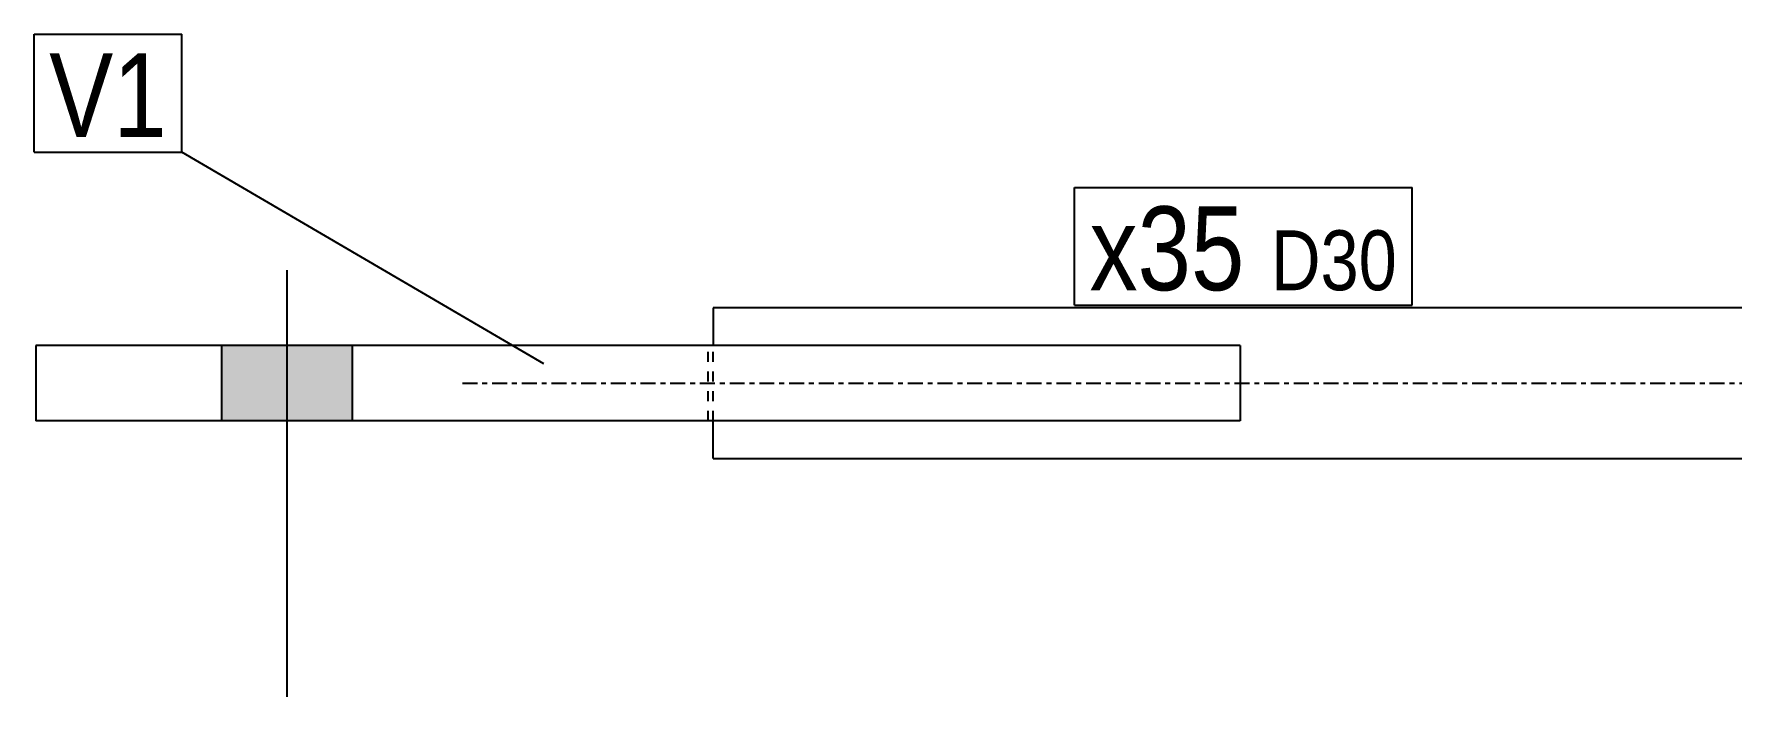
# Model space of a CAD drawing. Header units: millimetres. Extents: x 12 to 19803, y -28 to 341.
# Drawn here: x 12 to 352.4, y -28 to 104 of the extents above; entities that cross this region are included whole.
import ezdxf

# ---------------------------------------------------------------- set-up
doc = ezdxf.new("R2010")
doc.units = ezdxf.units.MM
doc.linetypes.add('DXK_LINE_DOT2', pattern=[3.9198, 1.9599, -1.9599])
doc.linetypes.add('DXK_LINE_DOT3', pattern=[5.9187, 2.979, -0.9799, 0.9799, -0.9799])
doc.layers.add('STÅL', color=7, linetype='Continuous')
doc.layers.add('TEKST', color=7, linetype='Continuous')
doc.styles.add('Arial Narrow', font='ARIALN.TTF', dxfattribs={"height": 0.2})

msp = doc.modelspace()

# ---------------------------------------------------------------- hatches: boundary and pattern name
at = {"layer": 'STÅL', "linetype": 'Continuous'}
msp.add_hatch(color=96, dxfattribs=at).paths.add_polyline_path([(49.36, 27), (75.36, 27), (75.36, 42), (49.36, 42)])

# ---------------------------------------------------------------- linework, layer by layer
at = {"layer": 'STÅL', "color": 96, "linetype": 'Continuous'}
for p, q in [((62.36, 57), (62.36, -28)), ((49.36, 42), (49.36, 27)), ((75.36, 42), (75.36, 27))]:
    msp.add_line(p, q, dxfattribs=at)
at = {"layer": 'STÅL', "color": 2, "linetype": 'Continuous'}
for p, q in [((352.36, 49.5), (147.36, 49.5)), ((147.36, 49.5), (147.36, 42)), ((252.36, 42), (12.36, 42)), ((12.36, 42), (12.36, 27)), ((252.36, 42), (252.36, 27)), ((252.36, 27), (12.36, 27)), ((147.36, 19.5), (147.36, 27)), ((147.36, 19.5), (352.36, 19.5))]:
    msp.add_line(p, q, dxfattribs=at)
at = {"layer": 'STÅL', "color": 7, "linetype": 'DXK_LINE_DOT2'}
for p, q in [((146.36, 27), (146.36, 42)), ((147.36, 27), (147.36, 42))]:
    msp.add_line(p, q, dxfattribs=at)
at = {"layer": 'STÅL', "color": 7, "linetype": 'DXK_LINE_DOT3'}
msp.add_line((97.36, 34.5), (352.36, 34.5), dxfattribs=at)
at = {"layer": 'TEKST', "color": 7, "linetype": 'Continuous'}
for p, q in [((12, 104.01), (41.45, 104.01)), ((12, 80.51), (12, 104.01)), ((41.45, 80.51), (41.45, 104.01)), ((12, 80.51), (41.45, 80.51)), ((113.59, 38.37), (41.45, 80.51)), ((219.36, 73.5), (286.65, 73.5)), ((219.36, 50), (219.36, 73.5)), ((286.65, 50), (286.65, 73.5)), ((219.36, 50), (286.65, 50))]:
    msp.add_line(p, q, dxfattribs=at)

# ---------------------------------------------------------------- wipeouts: each hides what was drawn before it
at = {"color": 0}
for points in [[(38.45, 83.51), (38.45, 101.01), (15, 101.01), (15, 83.51)], [(253.28, 53), (253.28, 70.5), (222.36, 70.5), (222.36, 53)], [(283.65, 53), (283.65, 65.5), (258.53, 65.5), (258.53, 53)]]:
    msp.add_wipeout(points, dxfattribs=at).dxf.layer = 'TEKST'

# ---------------------------------------------------------------- next in the draw order: wipeouts: each hides what was drawn before it
for points in [[(38.45, 83.51), (38.45, 101.01), (15, 101.01), (15, 83.51)], [(253.28, 53), (253.28, 70.5), (222.36, 70.5), (222.36, 53)], [(283.65, 53), (283.65, 65.5), (258.53, 65.5), (258.53, 53)]]:
    msp.add_wipeout(points, dxfattribs=at).dxf.layer = 'TEKST'

# ---------------------------------------------------------------- next in the draw order: texts
at = {"layer": 'TEKST', "color": 3, "style": 'Arial Narrow'}
for s, height, p in [('V1', 16.702, (15, 83.51)), ('x35', 16.702, (222.36, 53)), ('D30', 11.93, (258.53, 53))]:
    msp.add_text(s, height=height, dxfattribs=at).set_placement(p)

doc.saveas('drawing.dxf')
